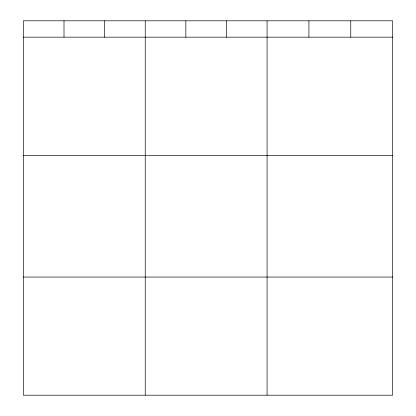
<?xml version="1.0" encoding="UTF-8"?>
<svg xmlns="http://www.w3.org/2000/svg" width="416" height="416" viewBox="0 0 416 416"><rect width="100%" height="100%" fill="white"/><g stroke="black" fill="none" stroke-linecap="round" stroke-linejoin="round"><path stroke-width="0.62" d="M392.605 155.319L392.605 20.8L23.395 20.8L23.395 395.2L392.605 395.2L392.605 155.319L23.395 155.319M23.395 37.17L392.605 37.17M23.395 277.051L392.605 277.051M350.761 20.8L350.761 37.17M308.916 20.8L308.916 37.17M267.072 20.8L267.072 395.2M226.46 20.8L226.46 37.17M185.848 20.8L185.848 37.17M145.236 20.8L145.236 395.2M104.619 20.8L104.619 37.17M64.007 20.8L64.007 37.17"/></g></svg>
